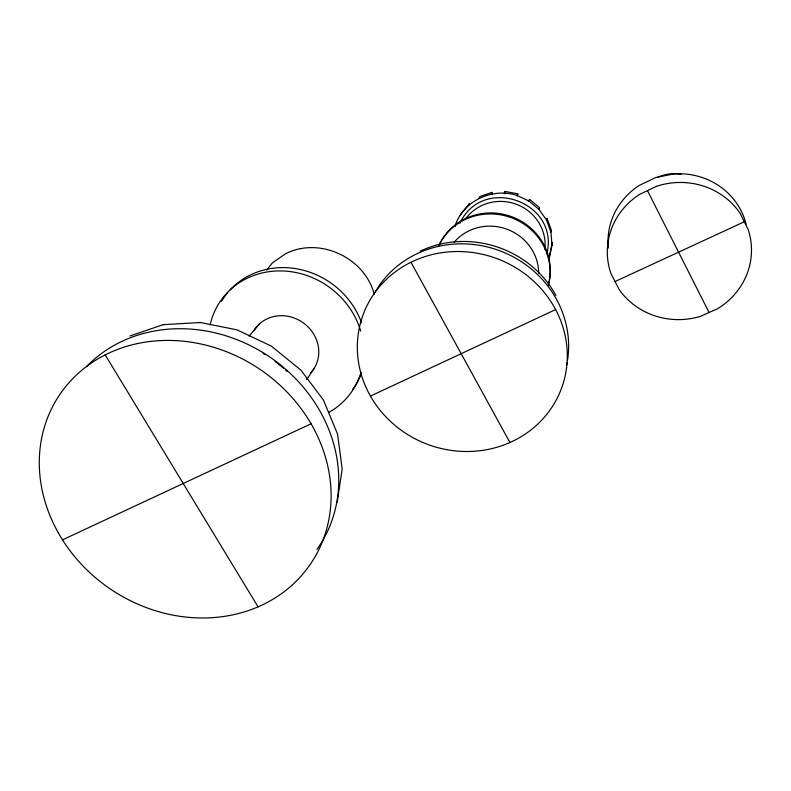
<?xml version="1.0" encoding="UTF-8"?>
<svg xmlns="http://www.w3.org/2000/svg" width="791" height="791" viewBox="0 0 791 791"><rect width="100%" height="100%" fill="white"/><g stroke="black" fill="none" stroke-linecap="round" stroke-linejoin="round"><path stroke-width="1.19" d="M504.866 193.805L504.974 191.422L517.798 193.825L517.067 196.089M337.144 502.601L342.167 469.103L337.589 434.249L323.42 399.969L300.867 370.079L271.313 346.092L236.944 329.827L200.321 322.51L163.223 324.656L130.021 335.967M546.848 253.881C559.909 201.656 482.52 174.396 459.957 223.181M549.587 257.085L552.395 242.797L548.657 258.964M550.932 232.109L551.367 230.24L547.006 218.267L546.541 220.076L550.932 232.109L551.96 244.735M546.541 220.076L539.076 209.496L539.581 207.736L529.614 199.391L528.299 201.379M539.076 209.496L529.05 201.102L529.614 199.391M455.923 224.486L454.973 226.315C462.784 200.973 492.398 187.23 517.176 195.506L517.798 193.825M504.272 193.093L504.974 191.422M491.26 194.022L492.032 192.351L479.88 196.534L479.049 198.225M468.48 205.373L469.37 203.653L460.273 214.964M306.671 379.68L314.106 368.428M266.686 269.998L272.529 262.77L285.6 253.693C319.673 236.469 364.671 257.629 374.281 294.282M249.066 336.086L259.408 323.964M62.509 539.867L311.051 423.798M370.425 396.073L555.628 309.578M615.052 281.547L744.301 221.767M420.209 251.172C468.925 227.808 530.227 248.117 555.925 295.498M199.589 322.55L200.321 322.51M300.254 248.621L300.807 248.592M163.223 324.656L164.192 324.597M517.176 195.506L529.05 201.102M105.183 354.882L258.064 606.865M410.974 262.246L509.928 442.505M647.473 190.631L709.072 312.524M492.032 192.351L492.566 194.685M454.192 242.135A47.816 45.749 19.5 0 1 506.982 229.212A47.816 45.749 19.5 0 1 538.701 273.261M438.669 245.942A58.475 55.973 19.4 0 1 510.927 217.565A58.475 55.973 19.4 0 1 548.252 285.561M439.252 244.864A58.297 55.825 19.4 0 1 511.896 216.774A58.297 55.825 19.4 0 1 548.183 285.531M465.761 218.642A43.821 42.23 18.6 0 1 516.889 204.474A43.821 42.23 18.6 0 1 544.88 249.343M375.31 291.76A103.621 97.333 20.7 0 1 376.556 289.684M377.188 288.656A103.621 97.333 20.7 0 1 499.932 250.836A103.621 97.333 20.7 0 1 567.582 360.053M567.177 362.476A103.621 97.333 20.7 0 1 566.712 364.898M608.348 248.087A70.063 66.662 -8.5 0 1 639.227 185.45L655.788 177.5L673.962 173.911A70.063 66.662 -8.5 0 1 746.15 224.347M657.519 177.451A36.722 35.14 -11.6 0 1 681.071 174.336M86.526 366.589A147.512 130.179 33.7 0 1 279.678 364.265A147.512 130.179 33.7 0 1 316.954 549.379M360.894 372.551A79.753 73.168 34.8 0 1 328.591 412.536M210.119 324.992A79.753 73.168 34.8 0 1 283.138 270.977A79.753 73.168 34.8 0 1 360.716 331.122M221.49 301.411A79.08 72.643 34.9 0 1 227.679 292.64M230.052 289.941A79.08 72.643 34.9 0 1 302.587 270.047A79.08 72.643 34.9 0 1 361.556 322.777M361.665 372.957A79.08 72.643 34.9 0 1 352.539 389.577M263.126 353.458A138.356 122.338 33.8 0 1 265.163 354.714M275.09 361.507A138.356 122.338 33.8 0 1 283.603 368.309M285.422 369.891A138.356 122.338 33.8 0 1 287.222 371.503M254 330.559A35.536 32.579 34.8 0 1 304.06 323.43A35.536 32.579 34.8 0 1 310.359 373.214M656.52 186.3L639.444 194.467A72.169 68.52 -7.6 0 0 610.998 273.637L619.096 289.427A72.169 68.52 -7.6 0 0 700.608 316.301L717.566 308.717A72.169 68.52 -7.6 0 0 748.296 229.934L740.307 213.57A72.169 68.52 -7.6 0 0 656.52 186.3M368.517 392.534A105.806 99.132 20.8 0 0 550.061 409.975A105.806 99.132 20.8 0 0 468.351 252.022A105.806 99.132 20.8 0 0 368.517 392.534M58.297 532.827A151.308 132.878 33.6 0 0 311.001 563.271A151.308 132.878 33.6 0 0 186.271 341.534A151.308 132.878 33.6 0 0 58.297 532.827"/></g></svg>
